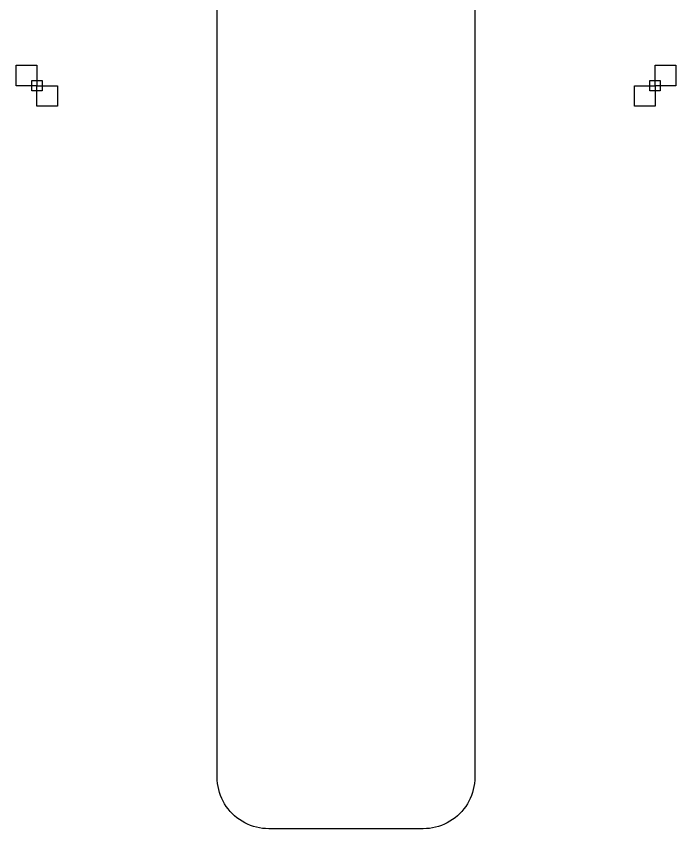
# Model space of a CAD drawing. Extents: x -550 to 354, y -1021 to 1021.
# Drawn here: x -320 to 320, y -1021 to -233 of the extents above; entities that cross this region are included whole.
import ezdxf

# ---------------------------------------------------------------- set-up
doc = ezdxf.new("R2010")
doc.units = 13
doc.header["$MEASUREMENT"] = 0
for name, color, linetype in [('L0D1800', 2, 'Continuous'), ('L63D1000', 4, 'Continuous'), ('L7D1800', 6, 'Continuous')]:
    doc.layers.add(name, color=color, linetype=linetype)

msp = doc.modelspace()

# ---------------------------------------------------------------- linework, layer by layer
at = {"layer": 'L0D1800'}
for points in [[(-320, -300), (-320, -280), (-300, -280), (-300, -300)], [(300, -300), (300, -280), (320, -280), (320, -300)], [(-300, -320), (-300, -300), (-280, -300), (-280, -320)], [(280, -320), (280, -300), (300, -300), (300, -320)]]:
    msp.add_lwpolyline(points, close=True, dxfattribs=at)
at = {"layer": 'L63D1000'}
for points in [[(-305, -305), (-305, -295), (-295, -295), (-295, -305)], [(295, -305), (295, -295), (305, -295), (305, -305)]]:
    msp.add_lwpolyline(points, close=True, dxfattribs=at)
at = {"layer": 'L7D1800'}
msp.add_lwpolyline([(125, -201.396), (125, -971), (124.909, -974.019), (124.635, -977.027), (124.181, -980.013), (123.547, -982.966), (122.736, -985.875), (121.751, -988.73), (120.595, -991.521), (119.273, -994.236), (117.789, -996.867), (116.149, -999.403), (114.359, -1001.836), (112.426, -1004.156), (110.355, -1006.355), (108.156, -1008.426), (105.836, -1010.359), (103.403, -1012.149), (100.867, -1013.789), (98.236, -1015.273), (95.521, -1016.595), (92.73, -1017.751), (89.875, -1018.736), (86.966, -1019.547), (84.013, -1020.181), (81.027, -1020.635), (78.019, -1020.909), (75, -1021), (-75, -1021), (-78.019, -1020.909), (-81.027, -1020.635), (-84.013, -1020.181), (-86.966, -1019.547), (-89.875, -1018.736), (-92.73, -1017.751), (-95.521, -1016.595), (-98.236, -1015.273), (-100.867, -1013.789), (-103.403, -1012.149), (-105.836, -1010.359), (-108.156, -1008.426), (-110.355, -1006.355), (-112.426, -1004.156), (-114.359, -1001.836), (-116.149, -999.403), (-117.789, -996.867), (-119.273, -994.236), (-120.595, -991.521), (-121.751, -988.73), (-122.736, -985.875), (-123.547, -982.966), (-124.181, -980.013), (-124.635, -977.027), (-124.909, -974.019), (-125, -971), (-125, -210.691)], dxfattribs=at)

doc.saveas('drawing.dxf')
